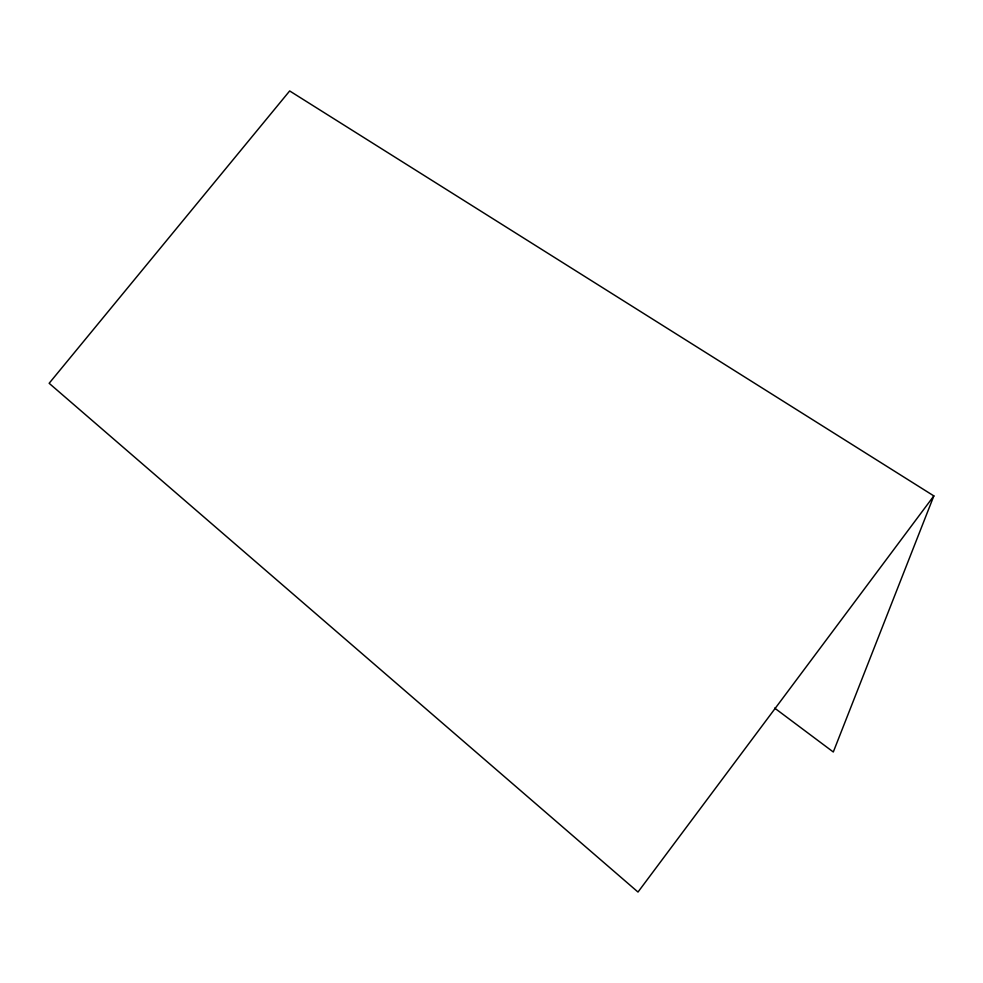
<?xml version="1.0" encoding="UTF-8"?>
<svg xmlns="http://www.w3.org/2000/svg" width="983" height="983" viewBox="0 0 983 983"><rect width="100%" height="100%" fill="white"/><g stroke="black" fill="none" stroke-linecap="round" stroke-linejoin="round"><path stroke-width="1.47" d="M933.85 495.911L638.004 892.048L49.15 383.296L289.666 90.952L933.85 495.911L833.301 751.995L774.629 708.092"/></g></svg>
